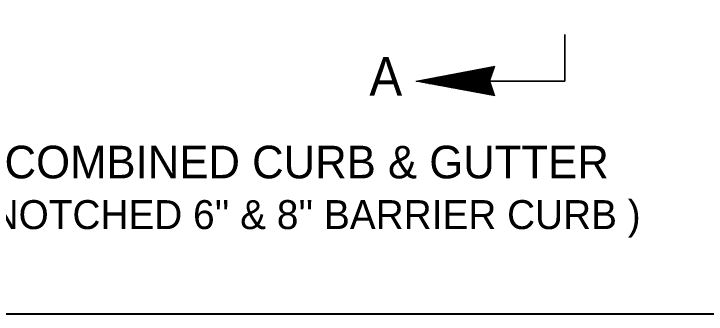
# Model space of a CAD drawing. Extents: x 85 to 536, y -19 to 324.
# Drawn here: x 149.08 to 184.9, y 5.09 to 20.64 of the extents above; entities that cross this region are included whole.
import ezdxf

# ---------------------------------------------------------------- set-up
doc = ezdxf.new("R2010")
doc.units = 0
doc.header["$LTSCALE"] = 0.6
doc.layers.add('1', color=7, linetype='Continuous', lineweight=13)

msp = doc.modelspace()

# ---------------------------------------------------------------- linework, layer by layer
at = {"layer": '1'}
for p, q in [((173.8994, 17.7158), (173.8994, 17.9137)), ((173.9294, 17.8026), (173.9294, 17.9194)), ((173.9594, 17.8894), (173.9594, 17.9251)), ((173.9719, 17.9256), (173.9621, 17.9256)), ((172.0094, 16.7596), (172.0094, 17.5551)), ((172.0394, 16.7541), (172.0394, 17.5608)), ((173.8475, 17.5656), (172.0648, 17.5656)), ((172.0694, 16.7486), (172.0694, 17.5665)), ((172.0994, 16.7431), (172.0994, 17.5722)), ((172.1294, 16.7376), (172.1294, 17.5779)), ((172.1594, 16.7322), (172.1594, 17.5836)), ((172.1894, 16.7267), (172.1894, 17.5893)), ((172.2194, 16.7212), (172.2194, 17.5949)), ((173.8579, 17.5956), (172.2229, 17.5956)), ((172.2494, 16.7157), (172.2494, 17.6006)), ((172.2794, 16.7102), (172.2794, 17.6063)), ((172.3094, 16.7047), (172.3094, 17.612)), ((172.3394, 16.6992), (172.3394, 17.6177)), ((172.3694, 16.6937), (172.3694, 17.6234)), ((173.8682, 17.6256), (172.381, 17.6256)), ((172.3994, 16.6882), (172.3994, 17.6291)), ((172.4294, 16.6827), (172.4294, 17.6348)), ((172.4594, 16.6772), (172.4594, 17.6405)), ((172.4894, 16.6717), (172.4894, 17.6462)), ((172.5194, 16.6662), (172.5194, 17.6519)), ((173.8786, 17.6556), (172.5391, 17.6556)), ((172.5494, 16.6607), (172.5494, 17.6576)), ((172.5794, 16.6552), (172.5794, 17.6633)), ((172.6094, 16.6497), (172.6094, 17.6689)), ((172.6394, 16.6443), (172.6394, 17.6746)), ((172.6694, 16.6388), (172.6694, 17.6803)), ((173.889, 17.6856), (172.6972, 17.6856)), ((172.6994, 16.6333), (172.6994, 17.686)), ((172.7294, 16.6278), (172.7294, 17.6917)), ((172.7594, 16.6223), (172.7594, 17.6974)), ((172.7894, 16.6168), (172.7894, 17.7031)), ((172.8194, 16.6113), (172.8194, 17.7088)), ((172.8494, 16.6058), (172.8494, 17.7145)), ((173.8993, 17.7156), (172.8553, 17.7156)), ((172.8794, 16.6003), (172.8794, 17.7202)), ((172.9094, 16.5948), (172.9094, 17.7259)), ((172.9394, 16.5893), (172.9394, 17.7316)), ((172.9694, 16.5838), (172.9694, 17.7373)), ((172.9994, 16.5783), (172.9994, 17.7429)), ((173.9097, 17.7456), (173.0134, 17.7456)), ((173.0294, 16.5728), (173.0294, 17.7486)), ((173.0594, 16.5673), (173.0594, 17.7543)), ((173.0894, 16.5618), (173.0894, 17.76)), ((173.1194, 16.5564), (173.1194, 17.7657)), ((173.1494, 16.5509), (173.1494, 17.7714)), ((173.9201, 17.7756), (173.1715, 17.7756)), ((173.1794, 16.5454), (173.1794, 17.7771)), ((173.2094, 16.5399), (173.2094, 17.7828)), ((173.2394, 16.5344), (173.2394, 17.7885)), ((173.2694, 16.5289), (173.2694, 17.7942)), ((173.2994, 16.5234), (173.2994, 17.7999)), ((173.3294, 16.5179), (173.3294, 17.8056)), ((173.9304, 17.8056), (173.3296, 17.8056)), ((173.3594, 16.5124), (173.3594, 17.8112)), ((173.3894, 16.5069), (173.3894, 17.8169)), ((173.4194, 16.5014), (173.4194, 17.8226)), ((173.4494, 16.4959), (173.4494, 17.8283)), ((173.4794, 16.4904), (173.4794, 17.834)), ((173.9408, 17.8356), (173.4877, 17.8356)), ((173.5094, 16.4849), (173.5094, 17.8397)), ((173.5394, 16.4794), (173.5394, 17.8454)), ((173.5694, 16.4739), (173.5694, 17.8511)), ((173.5994, 16.4685), (173.5994, 17.8568)), ((173.6294, 16.463), (173.6294, 17.8625)), ((173.9512, 17.8656), (173.6458, 17.8656)), ((173.6594, 16.4575), (173.6594, 17.8682)), ((173.6894, 16.452), (173.6894, 17.8739)), ((173.7194, 17.1949), (173.7194, 17.8796)), ((173.7494, 17.2817), (173.7494, 17.8852)), ((173.7794, 17.3685), (173.7794, 17.8909)), ((173.9615, 17.8956), (173.804, 17.8956)), ((173.8094, 17.4553), (173.8094, 17.8966)), ((173.8394, 17.5421), (173.8394, 17.9023)), ((173.8694, 17.6289), (173.8694, 17.908)), ((170.1194, 17.1057), (170.1194, 17.1965)), ((170.1494, 17.1002), (170.1494, 17.2022)), ((173.7231, 17.2056), (170.1674, 17.2056)), ((170.1794, 17.0947), (170.1794, 17.2079)), ((170.2094, 17.0892), (170.2094, 17.2136)), ((170.2394, 17.0838), (170.2394, 17.2193)), ((170.2694, 17.0783), (170.2694, 17.2249)), ((170.2994, 17.0728), (170.2994, 17.2306)), ((173.7335, 17.2356), (170.3256, 17.2356)), ((170.3294, 17.0673), (170.3294, 17.2363)), ((170.3594, 17.0618), (170.3594, 17.242)), ((170.3894, 17.0563), (170.3894, 17.2477)), ((170.4194, 17.0508), (170.4194, 17.2534)), ((170.4494, 17.0453), (170.4494, 17.2591)), ((170.4794, 17.0398), (170.4794, 17.2648)), ((173.7438, 17.2656), (170.4837, 17.2656)), ((170.5094, 17.0343), (170.5094, 17.2705)), ((170.5394, 17.0288), (170.5394, 17.2762)), ((170.5694, 17.0233), (170.5694, 17.2819)), ((170.5994, 17.0178), (170.5994, 17.2876)), ((170.6294, 17.0123), (170.6294, 17.2933)), ((173.7542, 17.2956), (170.6418, 17.2956)), ((170.6594, 17.0068), (170.6594, 17.2989)), ((170.6894, 17.0013), (170.6894, 17.3046)), ((170.7194, 16.9959), (170.7194, 17.3103)), ((170.7494, 16.9904), (170.7494, 17.316)), ((170.7794, 16.9849), (170.7794, 17.3217)), ((173.7646, 17.3256), (170.7999, 17.3256)), ((170.8094, 16.9794), (170.8094, 17.3274)), ((170.8394, 16.9739), (170.8394, 17.3331)), ((170.8694, 16.9684), (170.8694, 17.3388)), ((170.8994, 16.9629), (170.8994, 17.3445)), ((170.9294, 16.9574), (170.9294, 17.3502)), ((173.7749, 17.3556), (170.958, 17.3556)), ((170.9594, 16.9519), (170.9594, 17.3559)), ((170.9894, 16.9464), (170.9894, 17.3616)), ((171.0194, 16.9409), (171.0194, 17.3673)), ((171.0494, 16.9354), (171.0494, 17.3729)), ((171.0794, 16.9299), (171.0794, 17.3786)), ((171.1094, 16.9244), (171.1094, 17.3843)), ((173.7853, 17.3856), (171.1161, 17.3856)), ((171.1394, 16.9189), (171.1394, 17.39)), ((171.1694, 16.9134), (171.1694, 17.3957)), ((171.1994, 16.908), (171.1994, 17.4014)), ((171.2294, 16.9025), (171.2294, 17.4071)), ((171.2594, 16.897), (171.2594, 17.4128)), ((173.7957, 17.4156), (171.2742, 17.4156)), ((171.2894, 16.8915), (171.2894, 17.4185)), ((171.3194, 16.886), (171.3194, 17.4242)), ((171.3494, 16.8805), (171.3494, 17.4299)), ((171.3794, 16.875), (171.3794, 17.4356)), ((171.4094, 16.8695), (171.4094, 17.4413)), ((173.806, 17.4456), (171.4323, 17.4456)), ((171.4394, 16.864), (171.4394, 17.4469)), ((171.4694, 16.8585), (171.4694, 17.4526)), ((171.4994, 16.853), (171.4994, 17.4583)), ((171.5294, 16.8475), (171.5294, 17.464)), ((171.5594, 16.842), (171.5594, 17.4697)), ((171.5894, 16.8365), (171.5894, 17.4754)), ((173.8164, 17.4756), (171.5904, 17.4756)), ((171.6194, 16.831), (171.6194, 17.4811)), ((171.6494, 16.8255), (171.6494, 17.4868)), ((171.6794, 16.8201), (171.6794, 17.4925)), ((171.7094, 16.8146), (171.7094, 17.4982)), ((171.7394, 16.8091), (171.7394, 17.5039)), ((173.8268, 17.5056), (171.7485, 17.5056)), ((171.7694, 16.8036), (171.7694, 17.5096)), ((171.7994, 16.7981), (171.7994, 17.5153)), ((171.8294, 16.7926), (171.8294, 17.5209)), ((171.8594, 16.7871), (171.8594, 17.5266)), ((171.8894, 16.7816), (171.8894, 17.5323)), ((173.8371, 17.5356), (171.9066, 17.5356)), ((171.9194, 16.7761), (171.9194, 17.538)), ((171.9494, 16.7706), (171.9494, 17.5437)), ((171.9794, 16.7651), (171.9794, 17.5494)), ((169.8794, 17.1497), (169.8794, 17.1509)), ((173.722, 17.1456), (169.9017, 17.1456)), ((169.9094, 17.1442), (169.9094, 17.1566)), ((169.9394, 17.1387), (169.9394, 17.1623)), ((169.9694, 17.1332), (169.9694, 17.168)), ((169.9994, 17.1277), (169.9994, 17.1737)), ((173.7127, 17.1756), (170.0093, 17.1756)), ((170.0294, 17.1222), (170.0294, 17.1794)), ((170.0594, 17.1167), (170.0594, 17.1851)), ((173.7319, 17.1156), (170.0655, 17.1156)), ((170.0894, 17.1112), (170.0894, 17.1908)), ((173.7418, 17.0856), (170.2293, 17.0856)), ((173.7518, 17.0556), (170.3931, 17.0556)), ((170.4531, 17.1645), (170.4531, 17.1641)), ((170.5125, 17.1534), (174.7865, 17.1534)), ((170.5331, 17.1645), (170.5331, 17.1497)), ((173.7617, 17.0256), (170.557, 17.0256)), ((170.6131, 17.1645), (170.6131, 17.1352)), ((173.7716, 16.9956), (170.7208, 16.9956)), ((173.7815, 16.9656), (170.8846, 16.9656)), ((173.7914, 16.9356), (171.0484, 16.9356)), ((173.8014, 16.9056), (171.2123, 16.9056)), ((173.8113, 16.8756), (171.3761, 16.8756)), ((173.8212, 16.8456), (171.5399, 16.8456)), ((173.7194, 16.4465), (173.7194, 17.1534)), ((173.7494, 16.441), (173.7494, 17.0627)), ((173.7794, 16.4355), (173.7794, 16.972)), ((173.8094, 16.43), (173.8094, 16.8813)), ((173.8311, 16.8156), (171.7037, 16.8156)), ((173.8411, 16.7856), (171.8675, 16.7856)), ((173.851, 16.7556), (172.0314, 16.7556)), ((173.8609, 16.7256), (172.1952, 16.7256)), ((173.8708, 16.6956), (172.359, 16.6956)), ((173.8808, 16.6656), (172.5228, 16.6656)), ((173.8907, 16.6356), (172.6867, 16.6356)), ((173.9006, 16.6056), (172.8505, 16.6056)), ((173.9105, 16.5756), (173.0143, 16.5756)), ((173.9204, 16.5456), (173.1781, 16.5456)), ((173.9304, 16.5156), (173.3419, 16.5156)), ((173.9403, 16.4856), (173.5058, 16.4856)), ((173.8394, 16.4245), (173.8394, 16.7906)), ((173.8694, 16.419), (173.8694, 16.6999)), ((173.8994, 16.4135), (173.8994, 16.6092)), ((173.9294, 16.408), (173.9294, 16.5185)), ((173.9502, 16.4556), (173.6696, 16.4556)), ((173.9601, 16.4256), (173.8334, 16.4256)), ((173.9594, 16.4025), (173.9594, 16.4278))]:
    msp.add_line(p, q, dxfattribs=at)
at = {"layer": '1', "lineweight": 40}
msp.add_lwpolyline([(131.121, 5.0892), (131.121, 251.089), (521.1208, 251.089), (521.1208, 5.0892)], close=True, dxfattribs=at)
at = {"layer": '1', "lineweight": 35}
msp.add_lwpolyline([(177.5852, 19.5644), (177.5852, 17.1644), (170.9829, 17.1644)], dxfattribs=at)
at = {"layer": '1'}
msp.add_lwpolyline([(173.9726, 17.9276), (169.876, 17.1503), (173.9683, 16.4009), (173.7124, 17.1746)], close=True, dxfattribs=at)

# ---------------------------------------------------------------- texts
at = {"layer": '1', "width": 0.95}
msp.add_text('A', height=2, dxfattribs=at).set_placement((167.4804, 16.4071))
at = {"layer": '1'}
for s, height, p in [('COMBINED CURB & GUTTER', 1.69, (148.6044, 12.1214)), ("( NOTCHED 6'' & 8'' BARRIER CURB )", 1.5, (146.6571, 9.4952))]:
    msp.add_text(s, height=height, dxfattribs=at).set_placement(p)

doc.saveas('drawing.dxf')
